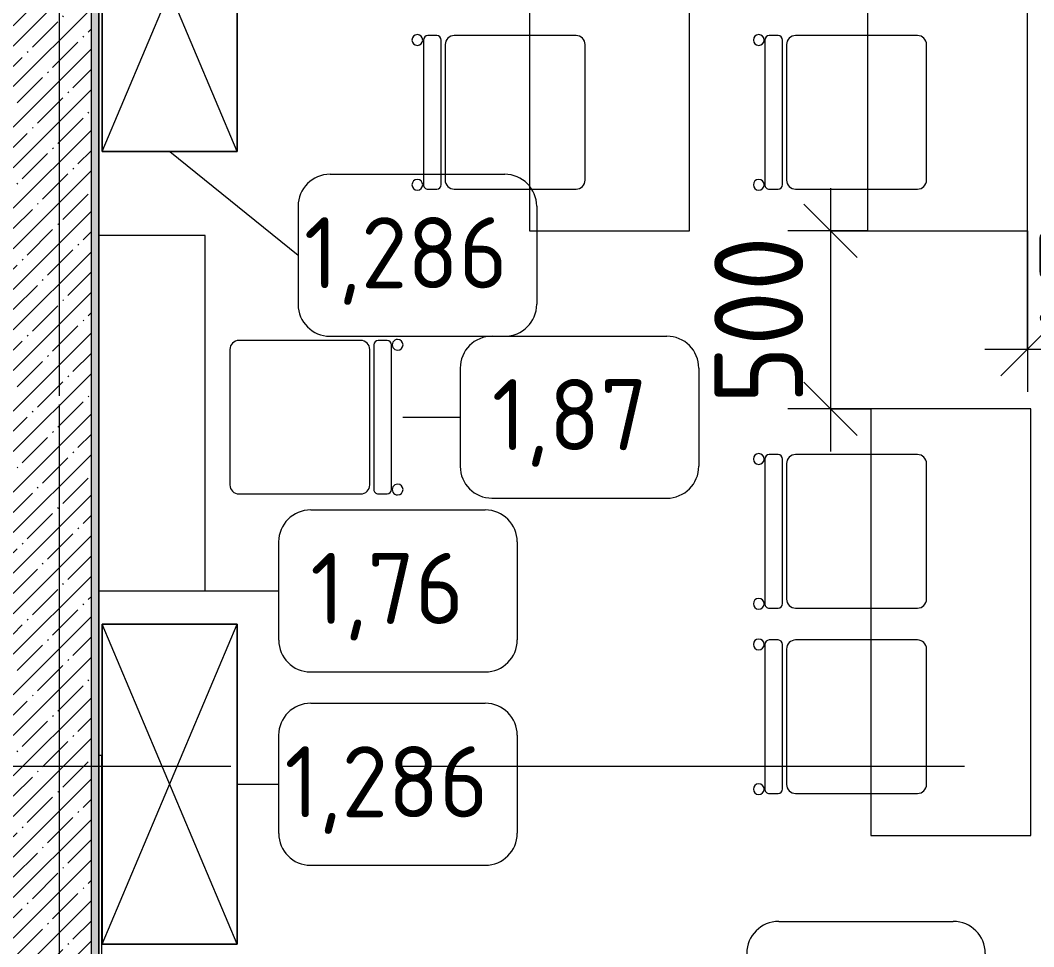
# Model space of a CAD drawing. Header units: millimetres. Extents: x 957 to 67880, y -2706 to 27400.
# Drawn here: x 43070 to 45920, y 17642 to 20248 of the extents above; entities that cross this region are included whole.
import ezdxf

# ---------------------------------------------------------------- set-up
doc = ezdxf.new("R2010")
doc.units = ezdxf.units.MM
doc.linetypes.add('Осевая', pattern=[3175, 635, -476.25, 1587.5, -476.25])
for name, color, linetype, lineweight in [('A-ANNO-DIMS', 7, 'Continuous', 9), ('A-ANNO-DIMS-100', 7, 'Continuous', 9), ('A-WALL', 7, 'Continuous', 9), ('I-FURN-IDEN', 7, 'Continuous', 9), ('I-WALL', 7, 'Continuous', 9), ('Оси', 7, 'Continuous', 9), ('Оси-2', 7, 'Осевая', 9)]:
    doc.layers.add(name, color=color, linetype=linetype, lineweight=lineweight)
for name, color, linetype, lineweight, true_color in [('A-WALL-1', 9, 'Continuous', 9, 0x808080), ('A-WALL-FNSH-1', 9, 'Continuous', 9, 0x808080), ('I-FURN-1', 9, 'Continuous', 9, 0x808080)]:
    doc.layers.add(name, color=color, linetype=linetype, lineweight=lineweight, true_color=true_color)
doc.styles.add('GOST Common_4', font='GOST_Common.ttf', dxfattribs={"height": 200})
doc.styles.add('ISOCPEUR_2', font='isocpeur.ttf', dxfattribs={"width": 0.9, "height": 250})
doc.dimstyles.new('ISO-2_5_0_9К_БОЛЬШОЙ_округление', dxfattribs={"dimscale": 304.8, "dimtxt": 248.995294, "dimasz": 0.492126, "dimexe": 0.393701, "dimexo": 0, "dimgap": 0, "dimtad": 1, "dimdec": 0, "dimrnd": 10, "dimzin": 0, "dimdsep": 46, "dimtxsty": 'ISOCPEUR_2', "dimblk1": 'OBLIQUE', "dimblk2": 'OBLIQUE', "dimsah": 1, "dimcen": 0.09, "dimdle": 0.393701, "dimazin": 0, "dimtfac": 1, "dimtdec": 4, "dimtix": 1, "dimtmove": 0, "dimatfit": 3, "dimfxl": 1, "dimtvp": 1, "dimtolj": 1, "dimtzin": 0, "dimarcsym": 2})

# ---------------------------------------------------------------- blocks, each defined once
blk = doc.blocks.new('Стол базовый прямоугольный - 1_88-26291934-План расстановки мебели и оборудования 3 этажа в осях 23-33')
at = {"layer": 'I-FURN-1'}
for p, q in [((600, 225), (-600, 225)), ((-600, 225), (-600, -225)), ((600, -225), (600, 225)), ((-600, -225), (600, -225))]:
    blk.add_line(p, q, dxfattribs=at)
blk = doc.blocks.new('M_Стул-Breuer - 1_87-V150-План расстановки мебели и оборудования 3 этажа в осях 23-33')
at = {"layer": 'I-FURN-1'}
for p, q in [((190.5, 241.3), (-190.5, 241.3)), ((-215.9, 215.9), (-215.9, 85)), ((215.9, 85), (215.9, 215.9)), ((-215.9, 85), (-215.9, -127)), ((215.9, -127), (215.9, 85)), ((203.2, -163.5), (-203.2, -163.5)), ((-190.5, -152.4), (190.5, -152.4)), ((-215.9, -176.2), (-215.9, -200.8)), ((215.9, -200.8), (215.9, -176.2)), ((-203.2, -213.5), (203.2, -213.5))]:
    blk.add_line(p, q, dxfattribs=at)
for centre, radius, start, end in [((-190.5, 215.9), 25.4, 90, 180), ((190.5, 215.9), 25.4, 0, 90), ((-190.5, -127), 25.4, 180, 270), ((190.5, -127), 25.4, 270, 360), ((-203.2, -176.2), 12.7, 90, 180), ((203.2, -176.2), 12.7, 360, 90), ((-203.5, -230.6), 15.1, 360, 180), ((-203.2, -200.8), 12.7, 180, 270), ((203.7, -230.6), 15.1, 360, 180), ((203.2, -200.8), 12.7, 270, 360), ((-203.5, -230.6), 15.1, 180, 360), ((203.7, -230.6), 15.1, 180, 360)]:
    blk.add_arc(centre, radius, start, end, dxfattribs=at)
blk = doc.blocks.new('M_Стул-Breuer - 1_87-V149-План расстановки мебели и оборудования 3 этажа в осях 23-33')
at = {"layer": 'I-FURN-1'}
for p, q in [((190.5, 241.3), (-190.5, 241.3)), ((-215.9, 215.9), (-215.9, 85)), ((215.9, 85), (215.9, 215.9)), ((-215.9, 85), (-215.9, -127)), ((215.9, -127), (215.9, 85)), ((203.2, -163.5), (-203.2, -163.5)), ((-190.5, -152.4), (190.5, -152.4)), ((-215.9, -176.2), (-215.9, -200.8)), ((215.9, -200.8), (215.9, -176.2)), ((-203.2, -213.5), (203.2, -213.5))]:
    blk.add_line(p, q, dxfattribs=at)
for centre, radius, start, end in [((-190.5, 215.9), 25.4, 90, 180), ((190.5, 215.9), 25.4, 0, 90), ((-190.5, -127), 25.4, 180, 270), ((190.5, -127), 25.4, 270, 360), ((-203.2, -176.2), 12.7, 90, 180), ((203.2, -176.2), 12.7, 360, 90), ((-203.5, -230.6), 15.1, 360, 180), ((-203.2, -200.8), 12.7, 180, 270), ((203.7, -230.6), 15.1, 360, 180), ((203.2, -200.8), 12.7, 270, 360), ((-203.5, -230.6), 15.1, 180, 360), ((203.7, -230.6), 15.1, 180, 360)]:
    blk.add_arc(centre, radius, start, end, dxfattribs=at)
blk = doc.blocks.new('Стол базовый прямоугольный - 1_88-V151-План расстановки мебели и оборудования 3 этажа в осях 23-33')
at = {"layer": 'I-FURN-1'}
for p, q in [((600, 225), (-600, 225)), ((-600, 225), (-600, -225)), ((600, -225), (600, 225)), ((-600, -225), (600, -225))]:
    blk.add_line(p, q, dxfattribs=at)
blk = doc.blocks.new('M_Стул-Breuer - 1_87-V153-План расстановки мебели и оборудования 3 этажа в осях 23-33')
at = {"layer": 'I-FURN-1'}
for p, q in [((190.5, 241.3), (-190.5, 241.3)), ((-215.9, 215.9), (-215.9, 75)), ((215.9, 75), (215.9, 215.9)), ((-215.9, 75), (-215.9, -127)), ((215.9, -127), (215.9, 75)), ((203.2, -163.5), (-203.2, -163.5)), ((-190.5, -152.4), (190.5, -152.4)), ((-215.9, -176.2), (-215.9, -200.8)), ((215.9, -200.8), (215.9, -176.2)), ((-203.2, -213.5), (203.2, -213.5))]:
    blk.add_line(p, q, dxfattribs=at)
for centre, radius, start, end in [((-190.5, 215.9), 25.4, 90, 180), ((190.5, 215.9), 25.4, 0, 90), ((-190.5, -127), 25.4, 180, 270), ((190.5, -127), 25.4, 270, 360), ((-203.2, -176.2), 12.7, 90, 180), ((203.2, -176.2), 12.7, 360, 90), ((-203.5, -230.6), 15.1, 360, 180), ((-203.2, -200.8), 12.7, 180, 270), ((203.7, -230.6), 15.1, 360, 180), ((203.2, -200.8), 12.7, 270, 360), ((-203.5, -230.6), 15.1, 180, 360), ((203.7, -230.6), 15.1, 180, 360)]:
    blk.add_arc(centre, radius, start, end, dxfattribs=at)
blk = doc.blocks.new('Стол базовый прямоугольный - 1_88-V154-План расстановки мебели и оборудования 3 этажа в осях 23-33')
at = {"layer": 'I-FURN-1'}
for p, q in [((600, 225), (-600, 225)), ((-600, 225), (-600, -225)), ((600, -225), (600, 225)), ((-600, -225), (600, -225))]:
    blk.add_line(p, q, dxfattribs=at)
blk = doc.blocks.new('M_Стул-Breuer - 1_87-V155-План расстановки мебели и оборудования 3 этажа в осях 23-33')
at = {"layer": 'I-FURN-1'}
for p, q in [((190.5, 241.3), (-190.5, 241.3)), ((-215.9, 215.9), (-215.9, 85)), ((215.9, 85), (215.9, 215.9)), ((-215.9, 85), (-215.9, -127)), ((215.9, -127), (215.9, 85)), ((203.2, -163.5), (-203.2, -163.5)), ((-190.5, -152.4), (190.5, -152.4)), ((-215.9, -176.2), (-215.9, -200.8)), ((215.9, -200.8), (215.9, -176.2)), ((-203.2, -213.5), (203.2, -213.5))]:
    blk.add_line(p, q, dxfattribs=at)
for centre, radius, start, end in [((-190.5, 215.9), 25.4, 90, 180), ((190.5, 215.9), 25.4, 0, 90), ((-190.5, -127), 25.4, 180, 270), ((190.5, -127), 25.4, 270, 360), ((-203.2, -176.2), 12.7, 90, 180), ((203.2, -176.2), 12.7, 360, 90), ((-203.5, -230.6), 15.1, 360, 180), ((-203.2, -200.8), 12.7, 180, 270), ((203.7, -230.6), 15.1, 360, 180), ((203.2, -200.8), 12.7, 270, 360), ((-203.5, -230.6), 15.1, 180, 360), ((203.7, -230.6), 15.1, 180, 360)]:
    blk.add_arc(centre, radius, start, end, dxfattribs=at)
blk = doc.blocks.new('Шкаф параметрический - 1_286-V147-План расстановки мебели и оборудования 3 этажа в осях 23-33')
at = {"layer": 'I-FURN-1'}
for p, q in [((0, 0), (900, 380)), ((0, 380), (900, 0)), ((900, 380), (0, 380)), ((0, 380), (0, 0)), ((0, 0), (0, 380)), ((0, 380), (900, 380)), ((900, 0), (900, 380)), ((900, 380), (900, 0)), ((0, 0), (900, 0)), ((900, 0), (0, 0))]:
    blk.add_line(p, q, dxfattribs=at)
blk = doc.blocks.new('Шкаф параметрический - 1_286-V159-План расстановки мебели и оборудования 3 этажа в осях 23-33')
at = {"layer": 'I-FURN-1'}
for p, q in [((0, 380), (900, 0)), ((890.6, 380), (0, 380)), ((0, 380), (0, 0)), ((0, 0), (0, 380)), ((0, 380), (890.6, 380)), ((0, 0), (890.6, 376)), ((900, 0), (900, 29.2)), ((0, 0), (900, 0)), ((890.3, 0), (0, 0))]:
    blk.add_line(p, q, dxfattribs=at)
blk = doc.blocks.new('Стол базовый прямоугольный - 1_76-26243611-План расстановки мебели и оборудования 3 этажа в осях 23-33')
at = {"layer": 'I-FURN-1'}
for p, q in [((500, 150), (-500, 150)), ((-500, 150), (-500, -150)), ((500, -150), (500, 150))]:
    blk.add_line(p, q, dxfattribs=at)
blk = doc.blocks.new('M_Стул-Breuer - 1_87-V160-План расстановки мебели и оборудования 3 этажа в осях 23-33')
at = {"layer": 'I-FURN-1'}
for p, q in [((190.5, 241.3), (-190.5, 241.3)), ((-215.9, 215.9), (-215.9, -127)), ((215.9, -127), (215.9, 215.9)), ((203.2, -163.5), (-203.2, -163.5)), ((-190.5, -152.4), (190.5, -152.4)), ((-215.9, -176.2), (-215.9, -200.8)), ((215.9, -200.8), (215.9, -176.2)), ((-203.2, -213.5), (203.2, -213.5))]:
    blk.add_line(p, q, dxfattribs=at)
for centre, radius, start, end in [((-190.5, 215.9), 25.4, 90, 180), ((190.5, 215.9), 25.4, 0, 90), ((-190.5, -127), 25.4, 180, 270), ((190.5, -127), 25.4, 270, 360), ((-203.2, -176.2), 12.7, 90, 180), ((203.2, -176.2), 12.7, 360, 90), ((-203.5, -230.6), 15.1, 360, 180), ((-203.2, -200.8), 12.7, 180, 270), ((203.7, -230.6), 15.1, 360, 180), ((203.2, -200.8), 12.7, 270, 360), ((-203.5, -230.6), 15.1, 180, 360), ((203.7, -230.6), 15.1, 180, 360)]:
    blk.add_arc(centre, radius, start, end, dxfattribs=at)
blk = doc.blocks.new('Марка_Мебель - В прямоуг_Balcon_Марка-25523697-План расстановки мебели и оборудования 3 этажа в осях 23-33')
at = {"layer": 'I-FURN-IDEN'}
for p, q in [((-2.455, 2.278), (2.455, 2.278)), ((-3.355, 1.378), (-3.355, -1.384)), ((3.355, 1.378), (3.355, -1.378)), ((-2.461, -2.278), (2.455, -2.278))]:
    blk.add_line(p, q, dxfattribs=at)
for centre, radius, start, end in [((-2.455, 1.378), 0.9, 90, 180), ((2.455, 1.378), 0.9, 0, 90), ((-2.461, -1.384), 0.893, 180, 270), ((2.455, -1.378), 0.9, 270, 0)]:
    blk.add_arc(centre, radius, start, end, dxfattribs=at)
blk = doc.blocks.new('DIMBLOCK19-План расстановки мебели и оборудования 3 этажа в осях 23-33')
at = {"layer": 'A-ANNO-DIMS-100'}
for p, q in [((45902.7, 19655.3), (45902.7, 19202.7)), ((45902.7, 19322.7), (45902.7, 19655.3)), ((46402.7, 19655.3), (46402.7, 19202.7)), ((46402.7, 19322.7), (46402.7, 19655.3)), ((45782.7, 19322.7), (46522.7, 19322.7))]:
    blk.add_line(p, q, dxfattribs=at)
at = {"layer": 'A-ANNO-DIMS-100', "lineweight": 20}
for p, q in [((45902.7, 19322.7), (45977.7, 19397.7)), ((46402.7, 19322.7), (46477.7, 19397.7)), ((45902.7, 19322.7), (45827.7, 19247.7)), ((46402.7, 19322.7), (46327.7, 19247.7))]:
    blk.add_line(p, q, dxfattribs=at)
at = {"layer": 'A-ANNO-DIMS-100', "color": 0, "insert": (45915.7, 19649.3), "char_height": 250, "width": 568.858, "attachment_point": 1, "line_spacing_factor": 1.149209, "style": 'ISOCPEUR_2'}
blk.add_mtext('500', dxfattribs=at)
blk = doc.blocks.new('_Oblique')
at = {"color": 0, "linetype": 'ByBlock', "lineweight": -2}
blk.add_line((-0.5, -0.5), (0.5, 0.5), dxfattribs=at)
blk = doc.blocks.new('DIMBLOCK20-План расстановки мебели и оборудования 3 этажа в осях 23-33')
at = {"layer": 'A-ANNO-DIMS-100'}
for p, q in [((45348.6, 19775.3), (45348.6, 19035.3)), ((45452.7, 19655.3), (45228.6, 19655.3)), ((45348.6, 19655.3), (45452.7, 19655.3)), ((45462.7, 19155.3), (45228.6, 19155.3)), ((45348.6, 19155.3), (45462.7, 19155.3))]:
    blk.add_line(p, q, dxfattribs=at)
at = {"layer": 'A-ANNO-DIMS-100', "lineweight": 20}
for p, q in [((45348.6, 19655.3), (45273.6, 19730.3)), ((45348.6, 19655.3), (45423.6, 19580.3)), ((45348.6, 19155.3), (45273.6, 19230.3)), ((45348.6, 19155.3), (45423.6, 19080.3))]:
    blk.add_line(p, q, dxfattribs=at)
at = {"layer": 'A-ANNO-DIMS-100', "color": 0, "insert": (45022, 19168.3), "char_height": 250, "width": 568.858, "attachment_point": 1, "rotation": 90, "line_spacing_factor": 1.149209, "style": 'ISOCPEUR_2'}
blk.add_mtext('500', dxfattribs=at)

msp = doc.modelspace()

# ---------------------------------------------------------------- hatches: boundary and pattern name
at = {"layer": 'I-WALL'}
h = msp.add_hatch(dxfattribs=at)
h.set_pattern_fill('FP_4', color=256, style=0, pattern_type=2)
h.set_pattern_definition([(45, (-57529.54, 0), (-57.024626, 57.024626), []), (45, (-57472.52, 0), (-57.024626, 57.024626), [100.806, -20.161, 3.353, -16.808])])
h.paths.add_polyline_path([(43070.5, 17530), (43270.5, 17530), (43270.5, 21400), (43050.5, 21400), (43050.5, 17530)])
h = msp.add_hatch(dxfattribs=at)
h.set_pattern_fill('FP_35', color=256, style=0, pattern_type=2)
h.set_pattern_definition([(0, (-57529.542, 0), (121.92, 30.48), [10.058, -81.382, 10.058, -81.382, -487.68]), (0, (-57529.542, 0), (121.92, 30.48), [-182.88, 10.058, -172.822, 10.058, -81.382, -213.36]), (0, (-57529.542, 0), (121.92, 30.48), [-457.2, 10.058, -50.902, 10.058, -142.342]), (120, (-57483.822, 15.24), (-87.356454, 90.345817), [10.058, -81.382, 10.058, -81.382, -487.68]), (120, (-57483.822, 15.24), (-87.356454, 90.345817), [-182.88, 10.058, -172.822, 10.058, -81.382, -213.36]), (120, (-57483.822, 15.24), (-87.356454, 90.345817), [-457.2, 10.058, -50.902, 10.058, -142.342]), (240, (-57468.582, 76.2), (-34.563546, -120.825817), [10.058, -81.382, 10.058, -81.382, -487.68]), (240, (-57468.582, 76.2), (-34.563546, -120.825817), [-182.88, 10.058, -172.822, 10.058, -81.382, -213.36]), (240, (-57468.582, 76.2), (-34.563546, -120.825817), [-457.2, 10.058, -50.902, 10.058, -142.342])])
h.paths.add_polyline_path([(43290.5, 13900), (43290.5, 21150), (43270.5, 21150), (43270.5, 13900)])

# ---------------------------------------------------------------- linework, layer by layer
at = {"layer": 'A-WALL'}
msp.add_line((43290.5, 21130), (43290.5, 13920), dxfattribs=at)
at = {"layer": 'A-WALL-1'}
msp.add_line((43270.5, 13900), (43270.5, 21400), dxfattribs=at)
at = {"layer": 'A-WALL-FNSH-1'}
msp.add_line((43291.5, 21129), (43291.5, 13920), dxfattribs=at)
at = {"layer": 'I-FURN-IDEN'}
for p, q in [((43490.8, 19879), (43851.7, 19587)), ((44146.7, 19131.5), (44307.6, 19131.5)), ((43440.5, 18642.8), (43797.2, 18642.8)), ((43680.8, 18099), (43797.2, 18099))]:
    msp.add_line(p, q, dxfattribs=at)
at = {"layer": 'I-WALL'}
for p, q in [((43291, 16380.8), (43291, 18180.8)), ((43291, 18180.8), (43299, 18180.8)), ((43299, 18180.8), (43299, 16380.8))]:
    msp.add_line(p, q, dxfattribs=at)
at = {"layer": 'Оси'}
msp.add_line((43180.5, 19191.6), (43180.5, 21691.6), dxfattribs=at)
at = {"layer": 'Оси-2'}
for p, q in [((43180.5, 593.7), (43180.5, 19191.6)), ((27152.2, 18150), (65200.5, 18150))]:
    msp.add_line(p, q, dxfattribs=at)

# ---------------------------------------------------------------- block references
at = {"layer": 'I-FURN-1'}
for name, p, rotation in [('Стол базовый прямоугольный - 1_88-V154-План расстановки мебели и оборудования 3 этажа в осях 23-33', (44727.7, 20255.3), 270.0000000000004), ('Стол базовый прямоугольный - 1_88-V151-План расстановки мебели и оборудования 3 этажа в осях 23-33', (45677.7, 20255.3), 270.0000000000004), ('Шкаф параметрический - 1_286-V159-План расстановки мебели и оборудования 3 этажа в осях 23-33', (43680.8, 19879), 89.99999999999719), ('M_Стул-Breuer - 1_87-V155-План расстановки мебели и оборудования 3 этажа в осях 23-33', (44417.7, 19988.9), 270.0000000000004), ('M_Стул-Breuer - 1_87-V153-План расстановки мебели и оборудования 3 этажа в осях 23-33', (45377.7, 19988.9), 270.0000000000004), ('Стол базовый прямоугольный - 1_76-26243611-План расстановки мебели и оборудования 3 этажа в осях 23-33', (43440.5, 19142.8), 270.0000000000004), ('M_Стул-Breuer - 1_87-V160-План расстановки мебели и оборудования 3 этажа в осях 23-33', (43901.1, 19131.4), 90.0000000000008), ('Стол базовый прямоугольный - 1_88-26291934-План расстановки мебели и оборудования 3 этажа в осях 23-33', (45687.7, 18555.3), 270.0000000000004), ('M_Стул-Breuer - 1_87-V150-План расстановки мебели и оборудования 3 этажа в осях 23-33', (45377.7, 18810.3), 270.0000000000004), ('Шкаф параметрический - 1_286-V147-План расстановки мебели и оборудования 3 этажа в осях 23-33', (43680.8, 17649), 89.99999999999719), ('M_Стул-Breuer - 1_87-V149-План расстановки мебели и оборудования 3 этажа в осях 23-33', (45377.7, 18288.9), 270.0000000000004)]:
    msp.add_blockref(name, p, dxfattribs=dict(at, rotation=rotation))
at = {"layer": 'I-FURN-IDEN', "xscale": 99.99999999999993, "yscale": 99.99999999999993, "zscale": 99.99999999999993}
for p in [(44187.2, 19587), (44643.1, 19131.5), (44132.6, 18642.8), (44132.6, 18099), (45448.8, 17485.5)]:
    msp.add_blockref('Марка_Мебель - В прямоуг_Balcon_Марка-25523697-План расстановки мебели и оборудования 3 этажа в осях 23-33', p, dxfattribs=at)

# ---------------------------------------------------------------- texts
at = {"layer": 'I-FURN-IDEN', "char_height": 200, "attachment_point": 1, "style": 'GOST Common_4'}
for s, insert, width in [('1,286', (43868.2, 19694.1), 737.552), ('1,87', (44396.6, 19238.6), 561.181), ('1,76', (43886.1, 18749.9), 561.181), ('1,286', (43813.6, 18206), 737.552)]:
    msp.add_mtext(s, dxfattribs=dict(at, insert=insert, width=width))

# ---------------------------------------------------------------- dimensions: what is measured, and where the dimension line sits
at = {"layer": 'A-ANNO-DIMS'}
dim = msp.add_linear_dim(base=(45348.6, 19155.3), p1=(45452.7, 19655.3), p2=(45462.7, 19155.3), angle=90, dimstyle='ISO-2_5_0_9К_БОЛЬШОЙ_округление', override={"dimpost": '<>', "dimfxl": 500.09999}, dxfattribs=at)
dim.commit()
dim.dimension.update_dxf_attribs({"geometry": 'DIMBLOCK20-План расстановки мебели и оборудования 3 этажа в осях 23-33', "text_midpoint": (45223.6, 19405.3)})
dim = msp.add_linear_dim(base=(46402.7, 19322.7), p1=(45902.7, 19655.3), p2=(46402.7, 19655.3), dimstyle='ISO-2_5_0_9К_БОЛЬШОЙ_округление', override={"dimpost": '<>', "dimfxl": 500}, dxfattribs=at)
dim.commit()
dim.dimension.update_dxf_attribs({"geometry": 'DIMBLOCK19-План расстановки мебели и оборудования 3 этажа в осях 23-33', "text_midpoint": (46152.7, 19447.7)})

doc.saveas('drawing.dxf')
